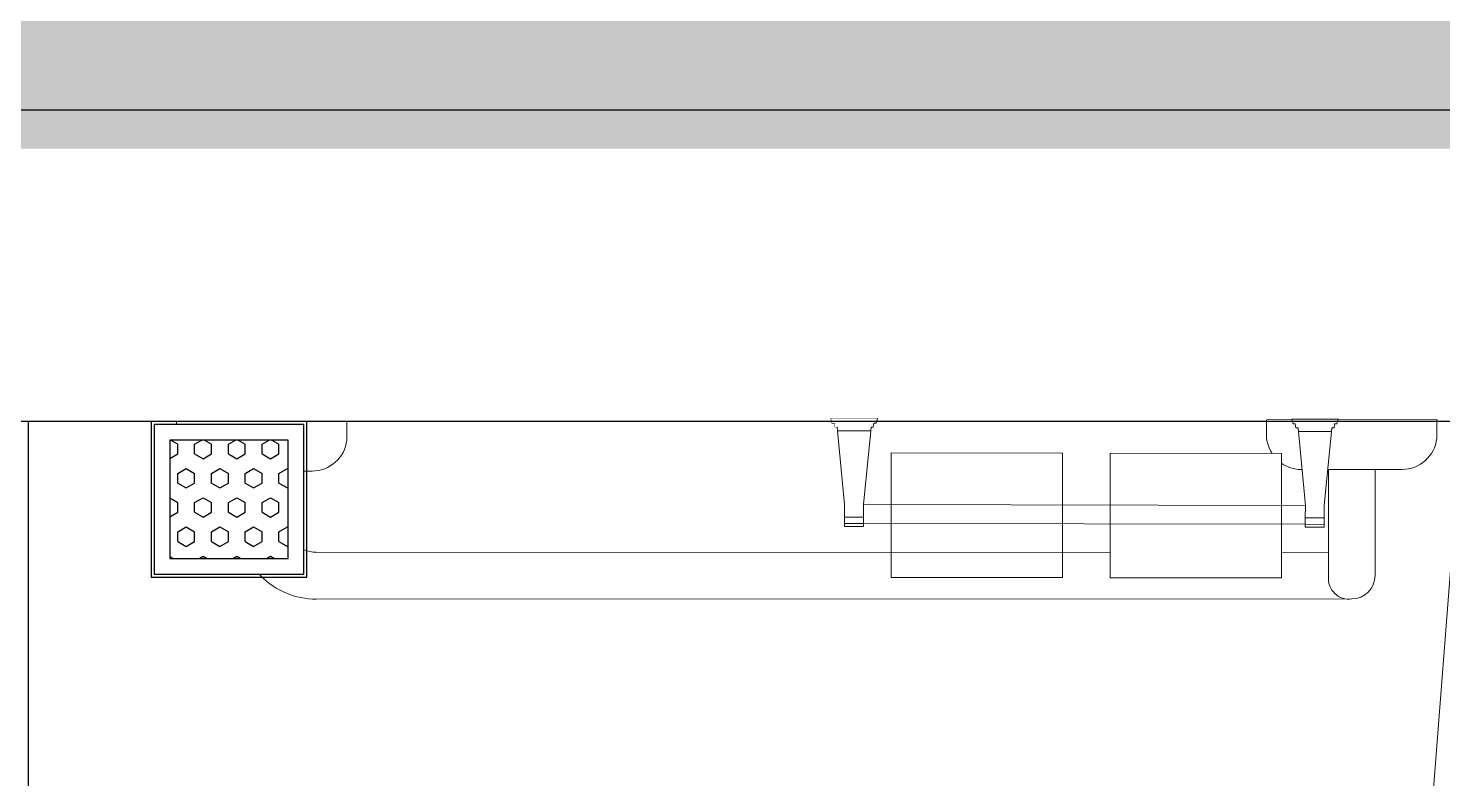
# Model space of a CAD drawing. Header units: millimetres. Extents: x -100356 to 314685, y 446 to 1273965.
# Drawn here: x 46566 to 47474, y 531994 to 532476 of the extents above; entities that cross this region are included whole.
import ezdxf

# ---------------------------------------------------------------- set-up
doc = ezdxf.new("R2010")
doc.units = ezdxf.units.MM
doc.set_wipeout_variables(frame=1)
for name, pattern in [('CENTER', [2, 1.25, -0.25, 0.25, -0.25]), ('Dash', [6, 3, -3]), ('DASHED2', [0.375, 0.25, -0.125]), ('gf$0$CENTER2', [28.574999999999996, 19.05, -3.174999999999999, 3.174999999999999, -3.174999999999999]), ('gf$0$Kume - Grid Line', [10.5, 5.999999999999999, -1.25, 2, -1.25])]:
    doc.linetypes.add(name, pattern=pattern)
for name, color, linetype, lineweight in [('20180221 BF$0$TUONG 2', 2, 'Continuous', 25), ('20180330-Ascent Plaza-TP-Ban ve so bo$0$@ color hatch', 7, 'Continuous', 13), ('20180330-Ascent Plaza-TP-Ban ve so bo$0$KÍNH', 150, 'Continuous', 9), ('2nd LEVEL$0$2nd LEVEL$0$17 vatdung', 6, 'Continuous', 9), ('2nd LEVEL$0$2nd LEVEL$0$A-HAT WALL', 8, 'Continuous', 9), ('2nd LEVEL$0$2nd LEVEL$0$A-PHEU THU', 251, 'Continuous', 5), ('2nd LEVEL$0$2nd LEVEL$0$SAN2', 6, 'Continuous', 9), ('2nd LEVEL$0$2nd LEVEL$0$Thiet bi', 54, 'Continuous', 9), ('@ color hatch', 7, 'Continuous', 13), ('A.Concrete', 7, 'Continuous', 25), ('gf$0$A.Axis', 251, 'gf$0$CENTER2', 13), ('GJ', 1, 'Continuous', 13), ('LGI', 250, 'CENTER', 9), ('luoicot', 30, 'Continuous', 13)]:
    doc.layers.add(name, color=color, linetype=linetype, lineweight=lineweight)
doc.layers.add('2nd LEVEL$0$2nd LEVEL$0$vat dung', color=253, linetype='Continuous')

# ---------------------------------------------------------------- blocks, each defined once
blk = doc.blocks.new('gf$0$grid tower-gf')
at = {"layer": 'gf$0$A.Axis', "linetype": 'gf$0$Kume - Grid Line', "lineweight": 9, "ltscale": 100}
blk.add_line((48341.18399926653, -11100.06496995769), (-14918.79991812457, -11100.0649699575), dxfattribs=at)
blk = doc.blocks.new('SITE')
at = {"layer": 'GJ', "color": 2, "linetype": 'DASHED2', "ltscale": 200, "const_width": 50, "elevation": -1.948401880183878e-06}
blk.add_lwpolyline([(-52588.71098366374, 42418.67188243719), (-48449.4251354055, 42705.30138665717), (-47305.72664544731, 42675.08318179497), (-44663.63229239447, 42637.51076691056), (-38719.1918957046, 42656.10663358861), (-35209.13193755236, 42660.46846675558), (-34095.90027281136, 42670.90452164086), (-29878.63724851527, 42740.08829556103), (-25969.8822123002, 42803.69467001787), (-21953.70208691485, 42762.33819735248), (-17824.85726146697, 42747.82105758612)], dxfattribs=at)
blk = doc.blocks.new('2nd LEVEL$0$2nd LEVEL$0$kt02')
at = {"layer": '2nd LEVEL$0$2nd LEVEL$0$17 vatdung', "extrusion": (1.269343829521545e-08, 8.121615782534032e-09, 1)}
for p, q in [((425.1964250664605, 234.3349860484886, 0.0001980910785426896), (402.4213398470165, 211.5598840023013, 0.0001985651433098179)), ((423.6345615665778, 162.0624171546369, 0.000196279977436311), (883.3600112029817, -297.5082640434557, 0.0001966717752026404)), ((402.4213659675152, 140.8492058837946, 0.00019913942793766), (872.7420183778013, -329.3131111719122, 0.0001969879194518769)), ((893.9534399028198, -329.3113217259306, 0.0001967186590484027), (942.1637407278613, -281.1009852837306, 0.0001957151587403559))]:
    blk.add_line(p, q, dxfattribs=at)
at = {"layer": '2nd LEVEL$0$2nd LEVEL$0$17 vatdung', "extrusion": (8.121608294443203e-09, 1.269344308630165e-08, 1)}
blk.add_line((423.7094247013738, 190.4215578168223, 0.00019630068314647), (446.4320918490703, 213.1442349860154, 0.0001958277095350759), dxfattribs=at)
at = {"layer": '2nd LEVEL$0$2nd LEVEL$0$17 vatdung', "extrusion": (1.473059737507375e-08, -1.495394941071518e-08, 0.9999999999999998)}
blk.add_line((870.7130860919569, -310.1819954600651, 0.0002007764183794583), (920.9032430815714, -259.8854558775129, 0.0001923855525154571), dxfattribs=at)
at = {"layer": '2nd LEVEL$0$2nd LEVEL$0$17 vatdung', "extrusion": (2.490921887173139e-08, -4.753753401986646e-09, 0.9999999999999998)}
for points, elevation in [([(412.89226335809, 246.490785463394), (412.89226335809, 246.490785463394, -0.3804241548702655), (411.1152020516551, 276.3615351657656), (419.6595034754959, 284.9239470119512)], 0.0002065426571411702), ([(412.89226335809, 246.490785463394), (458.6137864112629, 200.8659683509478, 0.3804241548702655), (488.4882318069381, 199.1521576934912), (497.0135312978186, 207.695527330384)], 0.0002065426571411706), ([(908.694654660207, -247.702689934259), (908.694654660207, -247.702689934259, -0.3804241548702655), (906.9175933537866, -217.8319402318947), (915.4618947776129, -209.2695283857164)], 0.0002216963026542875), ([(908.694654660207, -247.702689934259), (954.4161777133799, -293.3275070467125, 0.3804241548702655), (984.290623109055, -295.0413177041691), (992.8159225999356, -286.4979480672764)], 0.0002216963026542875)]:
    blk.add_lwpolyline(points, format="xyb", dxfattribs=dict(at, elevation=elevation))
at = {"layer": '2nd LEVEL$0$2nd LEVEL$0$17 vatdung'}
for points, elevation in [([(497.0135312978528, 207.6955273303829), (419.6595034755155, 284.9239470119501)], 0.0001951497716274857), ([(992.8159225999552, -286.4979480672919), (915.4618947776326, -209.269528385732)], 0.0001956040929436189)]:
    blk.add_lwpolyline(points, dxfattribs=dict(at, elevation=elevation))
at = {"layer": '2nd LEVEL$0$2nd LEVEL$0$17 vatdung', "extrusion": (8.122719349977272e-09, 1.47776375376491e-08, 1), "elevation": 0.0001982814837516334}
blk.add_lwpolyline([(1149.58542133594, -829.9053760093988), (1327.760115994706, -622.6758994356672), (1004.012795483823, -298.2423670959136), (796.4065262322385, -475.977886185104)], dxfattribs=at)
at = {"layer": '2nd LEVEL$0$2nd LEVEL$0$17 vatdung', "extrusion": (1.269343829521545e-08, 8.121615782534032e-09, 1)}
blk.add_arc((437.7766919664984, 176.2045580032993, 0.0002053914618487076), 49.99999999990639, 135.0000211646037, 225.0000211648985, dxfattribs=at)
at = {"layer": '2nd LEVEL$0$2nd LEVEL$0$17 vatdung', "extrusion": (8.121608294443203e-09, 1.269344308630165e-08, 1)}
blk.add_arc((437.8515634429625, 176.2794253121367, 0.0002021589903311109), 19.99999999916994, 135.0000126336749, 225.0000126336749, dxfattribs=at)
at = {"layer": '2nd LEVEL$0$2nd LEVEL$0$17 vatdung'}
blk.add_arc((880.6512524900463, -318.8011587705987, 0.0002074216535339766), 13.15511792154305, 131.0557284548186, 233.0420542427717, dxfattribs=at)
at = {"layer": '2nd LEVEL$0$2nd LEVEL$0$17 vatdung', "extrusion": (1.269343829521517e-08, 8.121615782533626e-09, 0.9999999999999999)}
blk.add_arc((883.3468342669778, -318.7047239261391, 0.0002053914618487087), 15, 225.0096460516321, 315.0000211646037, dxfattribs=at)
blk = doc.blocks.new('2nd LEVEL$0$2nd LEVEL$0$A$C5C873720')
at = {"layer": '2nd LEVEL$0$2nd LEVEL$0$A-HAT WALL'}
blk.add_blockref('2nd LEVEL$0$2nd LEVEL$0$kt02', (0, 0), dxfattribs=at)
blk = doc.blocks.new('2nd LEVEL$0$2nd LEVEL$0$THOAT SAN')
at = {"color": 8}
blk.add_wipeout([(-98, -2.0000000000145235), (-2.0000000000005915, -1.9999999999999716), (-1.9999999999999791, -97.99999999999999), (-98, -98.00000000001455)], dxfattribs=at).dxf.layer = '2nd LEVEL$0$2nd LEVEL$0$vat dung'
at = {"layer": '2nd LEVEL$0$2nd LEVEL$0$vat dung'}
h = blk.add_hatch(dxfattribs=at)
h.set_pattern_fill('HEX', color=8, scale=50)
h.set_pattern_definition([(0, (0, 0), (0, 10.82531754730548), [6.25, -12.5]), (120, (0, 0), (-9.375, -5.412658773652739), [6.249999999999999, -12.5]), (59.99999999999999, (6.25, 0), (-9.374999999999998, 5.412658773652742), [6.25, -12.5])])
h.paths.add_polyline_path([(-88, -12.00000000001455), (-88, -88.00000000001455), (-12, -88), (-12, -12)])
at = {"layer": '2nd LEVEL$0$2nd LEVEL$0$vat dung', "color": 8, "ltscale": 0.3}
for points in [[(-100, -100), (-100, 0), (0, 0), (0, -100)], [(-98, -98.00000000001455), (-98, -2.000000000014552), (-2, -2), (-2, -98)], [(-98, -98), (-98, -2), (-2, -2), (-2, -98)], [(-88, -88.00000000001455), (-88, -12.00000000001455), (-12, -12), (-12, -88)]]:
    blk.add_lwpolyline(points, close=True, dxfattribs=at)
blk = doc.blocks.new('2nd LEVEL$0$2nd LEVEL$0$logiau')
blk.add_wipeout([(-91.37065187317775, -102.03248175459476), (-90.51262084645812, -98.98503541405972), (-89.05045632524131, -98.96351217683156), (-88.69703952474198, -96.50310992654147), (-87.30349634093893, -96.49174034055073), (-82.51423395376423, -46.64765332779848), (-82.51423395376422, -32.69585345453561), (-70.34023246097114, -32.69585345453561), (-70.34023246097114, -34.47365332779924), (-54.99999999997967, -34.47365332779924), (-54.99999999997966, -9.038103598868474e-12), (55.00000000002115, -9.094947017729282e-12), (55.00000000002114, -34.4736533277993), (213.4047924033278, -34.4736533277993), (213.4047924033278, -32.69585345453572), (225.57879240332701, -32.69585345453572), (225.57879240332701, -46.64765332779842), (230.1167949619618, -94.04702007206845), (230.36805238154847, -96.49172841938912), (231.7615970554673, -96.50310992630841), (232.11501385596665, -98.96351217659856), (233.5771783771847, -98.98503541382723), (234.4327909209007, -102.03192203704606), (204.54837250813966, -102.03248346998606), (205.40640401784137, -98.98503541405978), (206.8685685390581, -98.96351217683161), (207.22198533955742, -96.50310992654153), (208.6155285233605, -96.49174034055073), (213.40479091053393, -46.64765332779842), (55.00000000002114, -46.64765332779854), (55.000000000021124, -80.00000000000915), (-54.999999999979686, -80.0000000000091), (-54.99999999997967, -46.64765332779848), (-70.34023246097115, -46.64765332779848), (-65.55097248275099, -96.491728419389), (-64.15742780883083, -96.50310992630841), (-63.80401100833281, -98.9635121765985), (-62.34184648711475, -98.98503541382718), (-61.48623425118023, -102.03192094101325)])
at = {"ltscale": 4}
for p, q in [((-70.34023246099241, -34.47365332779009), (213.4047909104847, -34.47365332779009)), ((-82.51423395378515, -46.64765332778916), (-82.51423395378515, -38.57035639398964)), ((-70.34023246099241, -46.64765332778916), (-70.34023246099241, -38.57035639398964)), ((213.4047909104847, -46.64765332778916), (213.4047909104847, -38.57035639398964)), ((225.5787924032775, -46.64765332778916), (225.5787924032775, -38.57035639398964)), ((-82.51423395378515, -46.64765332778916), (-87.0522374312277, -94.04702901176643)), ((-70.34023246099241, -46.64765332778916), (-65.80222898354987, -94.04702901176643)), ((-70.34023246099241, -46.64765332778916), (213.4047909104847, -46.64765332778916)), ((213.4047909104847, -46.64765332778916), (208.8667874331004, -94.04702901176643)), ((225.5787924032775, -46.64765332778916), (230.1167958807782, -94.04702901176643)), ((-91.3706390951993, -102.0324363711989), (-90.51262084650807, -98.9850354140508)), ((-90.51262084650807, -98.9850354140508), (-89.05045632529072, -98.9635121768224)), ((-89.05045632529072, -98.9635121768224), (-88.69703952479176, -96.50310992653249)), ((-88.69703952479176, -96.50310992653249), (-87.3034963409882, -96.49174034054158)), ((-87.3034963409882, -96.49174034054158), (-87.0522374312859, -94.04702901298879)), ((-65.80222898354987, -94.04702901176643), (-87.0522374312859, -94.04702901298879)), ((-65.8022299023578, -94.04702007205924), (-65.55097248277161, -96.4917284193798)), ((-65.55097248277161, -96.4917284193798), (-64.15742780885193, -96.50310992629966)), ((-64.15742780885193, -96.50310992629966), (-63.80401100835297, -98.96351217658957)), ((-63.80401100835297, -98.96351217658957), (-62.34184648713563, -98.98503541381797)), ((-62.34184648713563, -98.98503541381797), (-61.4860996218631, -102.032400363998)), ((204.5483857691288, -102.0324363711989), (205.40640401782, -98.9850354140508)), ((205.40640401782, -98.9850354140508), (206.8685685390374, -98.9635121768224)), ((206.8685685390374, -98.9635121768224), (207.2219853395363, -96.50310992653249)), ((207.2219853395363, -96.50310992653249), (208.6155285233399, -96.49174034054158)), ((208.6155285233399, -96.49174034054158), (208.8667874330422, -94.04702901298879)), ((230.1167958807782, -94.04702901176643), (208.8667874330422, -94.04702901298879)), ((230.1167949619703, -94.04702007205924), (230.3680523815565, -96.4917284193798)), ((230.3680523815565, -96.4917284193798), (231.7615970554762, -96.50310992629966)), ((231.7615970554762, -96.50310992629966), (232.1150138559751, -98.96351217658957)), ((232.1150138559751, -98.96351217658957), (233.5771783771925, -98.98503541381797)), ((233.5771783771925, -98.98503541381797), (234.432925242465, -102.032400363998)), ((-61.4860996218631, -102.032400363998), (-91.3706390951993, -102.0324363711989)), ((234.432925242465, -102.032400363998), (204.5483857691288, -102.0324363711989))]:
    blk.add_line(p, q, dxfattribs=at)
blk.add_lwpolyline([(-55, -80), (55, -80), (55, 0), (-55, 0)], close=True)
for points in [[(-82.51423246099148, -34.47365332779009), (-82.51423246099148, -32.69585345452651), (-70.34023246099241, -32.69585345452651), (-70.34023246099241, -34.47365332779009)], [(-82.51423246099148, -38.57035639398964), (-82.51423246099148, -34.47365332779009), (-70.34023246099241, -34.47365332779009), (-70.34023246099241, -38.57035639398964)], [(213.4047924032784, -34.47365332779009), (213.4047924032784, -32.69585345452651), (225.5787924032775, -32.69585345452651), (225.5787924032775, -34.47365332779009)], [(213.4047924032784, -38.57035639398964), (213.4047924032784, -34.47365332779009), (225.5787924032775, -34.47365332779009), (225.5787924032775, -38.57035639398964)]]:
    blk.add_lwpolyline(points, close=True, dxfattribs=at)
blk.add_wipeout([(-91.37065187317786, -102.03248175459487), (-90.51262084645823, -98.98503541405978), (-89.05045632524148, -98.96351217683161), (-88.6970395247421, -96.50310992654153), (-87.30349634093908, -96.49174034055073), (-82.51423395376433, -46.64765332779848), (-82.51423395376435, -32.69585345453572), (-70.34023246097132, -32.69585345453572), (-70.34023246097132, -34.4736533277993), (-54.999999999979856, -34.4736533277993), (-54.99999999997986, -9.094947017729282e-12), (55.000000000020975, -9.094947017729282e-12), (55.00000000002098, -34.4736533277993), (213.40479240338587, -34.4736533277993), (213.40479240338587, -32.69585345453572), (225.57879240338505, -32.69585345453572), (225.57879240338505, -46.64765332779848), (230.1167949620199, -94.04702007206845), (230.36805238160647, -96.49172841938912), (231.76159705552536, -96.50310992630847), (232.11501385602472, -98.96351217659856), (233.57717837724275, -98.98503541382735), (234.43279092095872, -102.03192203704612), (204.5483725081977, -102.03248346998612), (205.4064040178994, -98.98503541405978), (206.8685685391161, -98.96351217683161), (207.22198533961546, -96.50310992654153), (208.6155285234185, -96.49174034055073), (213.40479091059197, -46.64765332779848), (55.00000000002098, -46.64765332779848), (55.00000000002099, -80.00000000000921), (-54.99999999997985, -80.00000000000921), (-54.999999999979856, -46.64765332779848), (-70.34023246097131, -46.64765332779848), (-65.55097248275113, -96.49172841938906), (-64.15742780883097, -96.50310992630847), (-63.80401100833292, -98.96351217659856), (-62.341846487114864, -98.98503541382723), (-61.48623425118036, -102.03192094101331)])
for p, q in [((-70.34023246099241, -34.47365332779009), (213.4047909105429, -34.47365332779009)), ((-82.51423395378515, -46.64765332778916), (-82.51423395378515, -38.57035639398964)), ((-70.34023246099241, -46.64765332778916), (-70.34023246099241, -38.57035639398964)), ((213.4047909105429, -46.64765332778916), (213.4047909105429, -38.57035639398964)), ((225.5787924033357, -46.64765332778916), (225.5787924033357, -38.57035639398964)), ((-82.51423395378515, -46.64765332778916), (-87.0522374312277, -94.04702901176643)), ((-70.34023246099241, -46.64765332778916), (-65.80222898354987, -94.04702901176643)), ((-70.34023246099241, -46.64765332778916), (213.4047909105429, -46.64765332778916)), ((213.4047909105429, -46.64765332778916), (208.8667874331004, -94.04702901176643)), ((225.5787924033357, -46.64765332778916), (230.1167958807782, -94.04702901176643)), ((-91.37063909514109, -102.0324363711989), (-90.51262084644986, -98.9850354140508)), ((-90.51262084644986, -98.9850354140508), (-89.05045632523252, -98.9635121768224)), ((-89.05045632523252, -98.9635121768224), (-88.69703952473355, -96.50310992653249)), ((-88.69703952473355, -96.50310992653249), (-87.30349634093, -96.49174034054158)), ((-87.30349634093, -96.49174034054158), (-87.0522374312277, -94.04702901298879)), ((-65.80222898354987, -94.04702901176643), (-87.0522374312277, -94.04702901298879)), ((-65.8022299023578, -94.04702007205924), (-65.55097248277161, -96.4917284193798)), ((-65.55097248277161, -96.4917284193798), (-64.15742780885193, -96.50310992629966)), ((-64.15742780885193, -96.50310992629966), (-63.80401100835297, -98.96351217658957)), ((-63.80401100835297, -98.96351217658957), (-62.34184648713563, -98.98503541381797)), ((-62.34184648713563, -98.98503541381797), (-61.4860996218631, -102.032400363998)), ((204.548385769187, -102.0324363711989), (205.4064040178782, -98.9850354140508)), ((205.4064040178782, -98.9850354140508), (206.8685685390956, -98.9635121768224)), ((206.8685685390956, -98.9635121768224), (207.2219853395945, -96.50310992653249)), ((207.2219853395945, -96.50310992653249), (208.6155285233981, -96.49174034054158)), ((208.6155285233981, -96.49174034054158), (208.8667874331004, -94.04702901298879)), ((230.1167958807782, -94.04702901176643), (208.8667874331004, -94.04702901298879)), ((230.1167949620285, -94.04702007205924), (230.3680523816147, -96.4917284193798)), ((-61.4860996218631, -102.032400363998), (-91.37063909514109, -102.0324363711989))]:
    blk.add_line(p, q, dxfattribs=at)
blk.add_lwpolyline([(-55, -80), (55, -80), (55, 0), (-55, 0)], close=True)
for points in [[(-82.51423246099148, -34.47365332779009), (-82.51423246099148, -32.69585345452651), (-70.34023246099241, -32.69585345452651), (-70.34023246099241, -34.47365332779009)], [(-82.51423246099148, -38.57035639398964), (-82.51423246099148, -34.47365332779009), (-70.34023246099241, -34.47365332779009), (-70.34023246099241, -38.57035639398964)], [(213.4047924033366, -34.47365332779009), (213.4047924033366, -32.69585345452651), (225.5787924033357, -32.69585345452651), (225.5787924033357, -34.47365332779009)], [(213.4047924033366, -38.57035639398964), (213.4047924033366, -34.47365332779009), (225.5787924033357, -34.47365332779009), (225.5787924033357, -38.57035639398964)]]:
    blk.add_lwpolyline(points, close=True, dxfattribs=at)
blk.add_wipeout([(-91.37065187317786, -102.03248175459487), (-90.51262084645823, -98.98503541405978), (-89.05045632524148, -98.96351217683161), (-88.6970395247421, -96.50310992654153), (-87.30349634093908, -96.49174034055073), (-82.51423395376433, -46.64765332779848), (-82.51423395376435, -32.69585345453572), (-70.34023246097132, -32.69585345453572), (-70.34023246097132, -34.4736533277993), (-54.999999999979856, -34.4736533277993), (-54.99999999997986, -9.094947017729282e-12), (55.000000000020975, -9.094947017729282e-12), (55.00000000002098, -34.4736533277993), (213.40479240338587, -34.4736533277993), (213.40479240338587, -32.69585345453572), (225.57879240338505, -32.69585345453572), (225.57879240338505, -46.64765332779848), (230.1167949620199, -94.04702007206845), (230.36805238160647, -96.49172841938912), (231.76159705552536, -96.50310992630847), (232.11501385602472, -98.96351217659856), (233.57717837724275, -98.98503541382735), (234.43279092095872, -102.03192203704612), (204.5483725081977, -102.03248346998612), (205.4064040178994, -98.98503541405978), (206.8685685391161, -98.96351217683161), (207.22198533961546, -96.50310992654153), (208.6155285234185, -96.49174034055073), (213.40479091059197, -46.64765332779848), (55.00000000002098, -46.64765332779848), (55.00000000002099, -80.00000000000921), (-54.99999999997985, -80.00000000000921), (-54.999999999979856, -46.64765332779848), (-70.34023246097131, -46.64765332779848), (-65.55097248275113, -96.49172841938906), (-64.15742780883097, -96.50310992630847), (-63.80401100833292, -98.96351217659856), (-62.341846487114864, -98.98503541382723), (-61.48623425118036, -102.03192094101331)])
for p, q in [((-70.34023246099241, -34.47365332779009), (213.4047909105429, -34.47365332779009)), ((-82.51423395378515, -46.64765332778916), (-82.51423395378515, -38.57035639398964)), ((-70.34023246099241, -46.64765332778916), (-70.34023246099241, -38.57035639398964)), ((213.4047909105429, -46.64765332778916), (213.4047909105429, -38.57035639398964)), ((225.5787924033357, -46.64765332778916), (225.5787924033357, -38.57035639398964)), ((-82.51423395378515, -46.64765332778916), (-87.0522374312277, -94.04702901176643)), ((-70.34023246099241, -46.64765332778916), (-65.80222898354987, -94.04702901176643)), ((-70.34023246099241, -46.64765332778916), (213.4047909105429, -46.64765332778916)), ((213.4047909105429, -46.64765332778916), (208.8667874331004, -94.04702901176643)), ((225.5787924033357, -46.64765332778916), (230.1167958807782, -94.04702901176643)), ((-91.37063909514109, -102.0324363711989), (-90.51262084644986, -98.9850354140508)), ((-90.51262084644986, -98.9850354140508), (-89.05045632523252, -98.9635121768224)), ((-89.05045632523252, -98.9635121768224), (-88.69703952473355, -96.50310992653249)), ((-88.69703952473355, -96.50310992653249), (-87.30349634093, -96.49174034054158)), ((-87.30349634093, -96.49174034054158), (-87.0522374312277, -94.04702901298879)), ((-65.80222898354987, -94.04702901176643), (-87.0522374312277, -94.04702901298879)), ((-65.8022299023578, -94.04702007205924), (-65.55097248277161, -96.4917284193798)), ((-65.55097248277161, -96.4917284193798), (-64.15742780885193, -96.50310992629966)), ((-64.15742780885193, -96.50310992629966), (-63.80401100835297, -98.96351217658957)), ((-63.80401100835297, -98.96351217658957), (-62.34184648713563, -98.98503541381797)), ((-62.34184648713563, -98.98503541381797), (-61.4860996218631, -102.032400363998)), ((204.548385769187, -102.0324363711989), (205.4064040178782, -98.9850354140508)), ((205.4064040178782, -98.9850354140508), (206.8685685390956, -98.9635121768224)), ((206.8685685390956, -98.9635121768224), (207.2219853395945, -96.50310992653249)), ((207.2219853395945, -96.50310992653249), (208.6155285233981, -96.49174034054158)), ((208.6155285233981, -96.49174034054158), (208.8667874331004, -94.04702901298879)), ((230.1167958807782, -94.04702901176643), (208.8667874331004, -94.04702901298879)), ((230.1167949620285, -94.04702007205924), (230.3680523816147, -96.4917284193798)), ((-61.4860996218631, -102.032400363998), (-91.37063909514109, -102.0324363711989))]:
    blk.add_line(p, q, dxfattribs=at)
for points in [[(-55, -80), (55, -80), (55, 0), (-55, 0)], [(85.64348661759868, -80), (195.6434866175987, -80), (195.6434866175987, 0), (85.64348661759868, 0)], [(85.64348661759868, -80), (195.6434866175987, -80), (195.6434866175987, 0), (85.64348661759868, 0)], [(85.64348661759868, -80), (195.6434866175987, -80), (195.6434866175987, 0), (85.64348661759868, 0)], [(85.64348661759868, -80), (195.6434866175987, -80), (195.6434866175987, 0), (85.64348661759868, 0)]]:
    blk.add_lwpolyline(points, close=True)
for points in [[(-82.51423246099148, -34.47365332779009), (-82.51423246099148, -32.69585345452651), (-70.34023246099241, -32.69585345452651), (-70.34023246099241, -34.47365332779009)], [(-82.51423246099148, -38.57035639398964), (-82.51423246099148, -34.47365332779009), (-70.34023246099241, -34.47365332779009), (-70.34023246099241, -38.57035639398964)], [(213.4047924033366, -34.47365332779009), (213.4047924033366, -32.69585345452651), (225.5787924033357, -32.69585345452651), (225.5787924033357, -34.47365332779009)], [(213.4047924033366, -38.57035639398964), (213.4047924033366, -34.47365332779009), (225.5787924033357, -34.47365332779009), (225.5787924033357, -38.57035639398964)]]:
    blk.add_lwpolyline(points, close=True, dxfattribs=at)
blk = doc.blocks.new('X-GRID')
at = {"layer": 'LGI', "ltscale": 1500}
blk.add_line((5008.778208642092, -1.2732925824821e-11), (-57318.59826279094, 1.482476363889873e-10), dxfattribs=at)
blk = doc.blocks.new('A$C60262ED2')
at = {"rotation": 180}
blk.add_blockref('X-GRID', (7408.778555928438, 51484.01189456624, 6.706806565628017e-05), dxfattribs=at)
blk = doc.blocks.new('column')
at = {"layer": 'luoicot', "ltscale": 0.5}
blk.add_blockref('A$C60262ED2', (-47108.64113252342, -40383.94843114301, -6.68157683473537e-05), dxfattribs=at)

msp = doc.modelspace()

# ---------------------------------------------------------------- hatches: boundary and pattern name
at = {"layer": '@ color hatch', "ltscale": 0.5}
h = msp.add_hatch(dxfattribs=at)
h.set_pattern_fill('CROSS', color=139, scale=300)
h.set_pattern_definition([(0, (403133.1360193419, 611737.2349719522), (75, 75), [37.5, -112.5]), (90, (403151.8860193419, 611718.4849719522), (-74.99999999999999, 75), [37.5, -112.5])])
edge = h.paths.add_edge_path()
edge.add_line((89436.41709658997, 521620.8453593897), (87938.48235613159, 521231.1742295966))
edge.add_arc((86679.68343367339, 526070.1230072558), 4999.999999999264, 219.0014867065798, 284.5816716310036, ccw=False)
edge.add_line((82794.0352754882, 522923.4202264415), (81729.2710505087, 522923.4202264415))
edge.add_line((81729.2710505087, 522923.4202264415), (79041.02479783299, 532423.4178103965))
edge.add_line((79041.02479783299, 532423.4178103965), (42090.75543612409, 532423.4178103965))
edge.add_line((42090.7554361241, 532423.4178103965), (42090.80499125597, 532512.6047125595))
edge.add_arc((42490.80492951057, 532512.3824596365), 400.0000000000508, 90.39875409708452, 179.968164612199, ccw=False)
edge.add_line((42488.02112322329, 532912.3727725475), (76917.82862226438, 533151.9933620731))
edge.add_arc((76941.99378300538, 529679.8299968787), 3472.247455120651, 7.678331574966876, 90.39875409707878, ccw=False)
edge.add_line((80383.10837459184, 530143.761842264), (80769.82105241953, 527418.7648844988))
edge.add_arc((87700.50644836888, 528402.3197105001), 7000.127152657728, 188.0770856720448, 284.3581726426067)
edge = h.paths.add_edge_path()
edge.add_arc((87695.42396088385, 528401.5176587474), 3494.982392217105, 188.0757745180814, 235.93068043314912, ccw=False)
edge.add_line((84235.10080474713, 527910.5333646896), (83848.38812691938, 530635.5303224549))
edge.add_arc((76917.82862226466, 529651.9933620733), 6999.999999999753, 8.077085672045449, 90.0000000000019)
edge.add_line((76917.82862226442, 536651.9933620731), (76917.56209183733, 536667.4240833559))
edge.add_line((76917.56209183733, 536667.4240833559), (84112.83309945445, 536955.0934179454))
edge.add_line((84112.83309945445, 536955.0934179454), (85737.55052089637, 525506.4125630904))
edge = h.paths.add_edge_path()
edge.add_line((85737.68835644277, 525506.3918420575), (102351.4454624854, 529522.8423933522))
edge.add_line((102351.4454624854, 529522.8423933522), (109839.3445053273, 531263.3503485854))
edge.add_line((109839.3445053273, 531263.3503485854), (116045.9014923957, 533026.5895109922))
edge.add_line((116045.9014923957, 533026.5895109922), (118019.9537081746, 526826.3637333594))
edge.add_arc((119619.6628507639, 529939.389698415), 3499.999999999136, 216.3524948346986, 242.80245899708592, ccw=False)
edge.add_arc((111163.1147119991, 523715.5007552655), 6999.999999996357, 36.35249483465252, 102.7523131960873)
edge.add_line((109617.9570264048, 530542.8346219076), (88525.6975026797, 525000.3528360141))
edge.add_arc((87703.24956619726, 528402.349219283), 3499.999999999753, 235.8342466810172, 283.59074592841307, ccw=False)
edge = h.paths.add_edge_path()
edge.add_line((118016.9483804641, 526825.3409075359), (137345.3674876983, 533030.2980131368))
edge.add_line((137345.3674876983, 533030.2980131368), (137832.9650822176, 532765.5220722668))
edge.add_line((137832.9650822176, 532765.5220722667), (120689.4852287148, 526606.9011268471))
edge.add_arc((119617.6968903851, 529951.9454292522), 3512.556281005599, 242.88861355448068, 287.76602013383024, ccw=False)
edge = h.paths.add_edge_path()
edge.add_line((97071.04676677175, 507765.1966983163), (96437.5950026257, 506959.2908646603))
edge.add_line((96437.5950026257, 506959.2908646603), (94736.3795191504, 508296.4668772862))
edge.add_arc((90719.59838850446, 503186.1372059011), 6500.000000134758, 51.83222342958886, 89.94552565730741)
edge.add_line((90725.77830571953, 509686.134268237), (89937.7828422947, 509686.134268237))
edge.add_line((89937.7828422947, 509686.134268237), (89937.78284235676, 510323.3297056261))
edge.add_line((89937.78284235676, 510323.3297056261), (93816.47426606352, 510323.3297056261))
edge.add_line((93816.47426606352, 510323.3297056261), (97071.04676677175, 507765.1966983163))
edge = h.paths.add_edge_path()
edge.add_line((79665.12967866861, 509835.3456129305), (80607.32094722106, 510323.3297052232))
edge.add_line((80607.32094722106, 510323.3297052232), (84937.78284229756, 510323.3297054101))
edge.add_line((84937.78284229756, 510323.3297054101), (84937.78284232352, 509723.3297054093))
edge.add_line((84937.78284232352, 509723.3297054093), (84791.23631615126, 509725.417757705))
edge.add_arc((84720.99482065636, 504795.6335855759), 4930.284560901516, 89.1836825342534, 127.1872254183928)
edge.add_line((81741.0247978324, 508723.4172500022), (80241.0247978324, 508723.4172500022))
edge.add_line((80241.0247978324, 508723.4172500022), (79665.12967866861, 509835.3456129305))
edge = h.paths.add_edge_path()
edge.add_line((91554.12393892846, 502708.4596272468), (85096.37468669545, 502708.4596272468))
edge.add_arc((85096.37468669539, 497708.4596272466), 5000.000000000175, 89.99999999999933, 96.86689803700875)
edge.add_line((84498.55836202383, 502672.5925466957), (82274.94700932717, 502404.8093934366))
edge.add_arc((82696.5315840002, 498932.5763338683), 3497.732976309268, 96.92273787894665, 140.0103766651834)
edge.add_line((80016.70553522701, 501180.3904547151), (79997.84024625899, 501152.1648820118))
edge.add_arc((80247.25841450835, 500985.4598210595), 299.9999999999886, 146.2421920089721, 281.3066389682706)
edge.add_line((80306.07634507834, 500691.2822368633), (81150.45971891475, 500860.108433436))
edge.add_line((81150.45971891475, 500860.108433436), (91589.80447458742, 502110.5890188023))
edge.add_arc((91554.12393892846, 502408.4596272468), 300.0000000000119, 276.8306492592316, 450)
h.paths.add_polyline_path([(73941.79359526366, 501126.3996667875), (75241.79359526355, 501126.3996667875), (75241.79359526355, 507544.3907764651), (73941.79359526355, 507544.3907764651)])
edge = h.paths.add_edge_path(flags=17)
edge.add_line((40779.51301659742, 501121.8494100659), (42692.5518764081, 501123.4329474772))
edge.add_arc((53136.53107315161, 502117.5537154353), 10491.18570816936, 185.4373749015582, 270.0199407326778)
edge.add_line((53140.18233555234, 491626.368642643), (67813.77533949964, 491626.368642643))
edge.add_arc((67287.2916141331, 491027.5145004929), 797.3778255295434, -40.56889931432357, 48.67962134484401, ccw=False)
edge.add_arc((65268.98842760285, 492825.0837575894), 3500.000000000181, 269.93668688141946, 318.56590344650164, ccw=False)
edge.add_line((65265.12085006368, 489325.0858944693), (50841.77155236195, 489341.0240247106))
edge.add_arc((50846.7314209481, 492844.4210051248), 3503.400491332957, 234.4519656234852, 269.918884628646, ccw=False)
edge.add_line((48809.90597394166, 489993.9548851544), (42103.13086189661, 494789.4881302398))
edge.add_arc((44138.86401757626, 497636.5551331159), 3499.999999999891, 180, 234.4341633763456, ccw=False)
edge.add_line((40638.86401757638, 497636.5551331159), (40779.51301659742, 501121.8494100659))
edge = h.paths.add_edge_path()
edge.add_line((27372.83717510086, 515162.9153750066), (27196.60972214973, 510021.1920555928))
edge.add_line((27196.60972214973, 510021.1920555927), (29828.17622807883, 508257.7411276089))
edge.add_line((29828.17622807883, 508257.7411276089), (29796.31244695448, 507297.7850457795))
edge.add_line((29796.31244695448, 507297.7850457795), (35957.23296109464, 507270.2374234915))
edge.add_line((35957.23296109464, 507270.2374234915), (35974.31301791942, 504309.1371122743))
edge.add_line((35974.31301791942, 504309.1371122743), (35929.46099784114, 496299.1583750647))
edge.add_line((35929.46099784114, 496299.1583750647), (36078.37729873909, 490697.8795916096))
edge.add_line((36078.37729873909, 490697.8795916096), (36004.42971856257, 487696.4086664193))
edge.add_line((36004.42971856257, 487696.4086664193), (36054.20632055977, 485829.2950132075))
edge.add_line((36054.20632055977, 485829.2950132075), (72941.97586984938, 485774.8382270295))
edge.add_line((72941.97586984937, 485774.8382270295), (72941.97586984937, 491323.3442839534))
edge.add_line((72941.97586984937, 491323.3442839534), (71061.59820766379, 488875.0294890621))
edge.add_arc((64850.80312188458, 493645.1025074827), 7831.192259075477, 273.06104795365746, 322.4746790404605, ccw=False)
edge.add_line((65268.98842760297, 485825.0837575893), (50837.9039748226, 485841.0261615906))
edge.add_arc((50845.63704970269, 492841.0154144287), 6999.993524303777, 234.4341464026013, 269.936703849529, ccw=False)
edge.add_line((46774.17281798203, 487146.8878824784), (40067.39770565705, 491942.4211277639))
edge.add_arc((44138.86401627649, 497636.555132481), 6999.999998727482, 177.6276669867501, 234.4341633763442, ccw=False)
edge.add_line((37144.86347583791, 497926.3074793735), (37422.62485432746, 504627.5239867584))
edge.add_arc((33909.28826873563, 504508.0571201868), 3515.36716373504, 1.947525017635709, 89.89839567274701)
edge.add_arc((34399.46405272418, 515034.5361257405), 7027.799549573174, 178.9532999258249, 266.05142583584296, ccw=False)
edge = h.paths.add_edge_path(flags=17)
edge.add_line((32240.89168058556, 513417.6179930803), (32240.89168058556, 512245.4654582565))
edge.add_arc((34372.76763035257, 515031.3559150803), 3508.002380645896, 232.5753231733549, 269.9784317178729)
edge.add_line((34371.44708660739, 511523.3537829855), (42098.08250748005, 511523.3537829855))
edge.add_line((42098.08250748005, 511523.3537829855), (42098.08250748005, 513423.415117143))
edge.add_line((42098.08250748005, 513423.4151171431), (32240.89168058556, 513417.6179930803))
h.paths.add_polyline_path([(27674.14049410348, 527016.5163353699), (27686.99932180362, 527215.4012408063), (27259.68723729363, 527243.0289406403), (26871.54416097391, 528640.395280446), (26469.22147353185, 532762.1468678636), (26469.22147353185, 559295.0261272818), (25866.13472104159, 559191.9470268354), (26203.51330048817, 551702.1356839973), (26288.13492041901, 538646.21832502), (25993.28912159555, 535582.0883531683), (26674.45693019754, 528603.5992318147), (27105.00670549337, 527052.6121653989)])

# ---------------------------------------------------------------- block references
at = {"layer": '20180330-Ascent Plaza-TP-Ban ve so bo$0$KÍNH', "rotation": 180}
msp.add_blockref('gf$0$grid tower-gf', (74640.6822360503, 521123.2253291234, 6.706806565628018e-05), dxfattribs=at)
at = {"layer": '2nd LEVEL$0$2nd LEVEL$0$SAN2', "extrusion": (1.063071011950038e-08, -4.403385298238082e-09, 1), "rotation": 45.00002783801549}
msp.add_blockref('2nd LEVEL$0$2nd LEVEL$0$A$C5C873720', (46565.6671151776, 531725.0661994012, -0.001778983409829667), dxfattribs=at)
at = {"layer": 'GJ'}
msp.add_blockref('SITE', (82927.04389999055, 489820.4165603623, 6.734584422720054e-05), dxfattribs=at)

# ---------------------------------------------------------------- next in the draw order: block references
at = {"layer": '2nd LEVEL$0$2nd LEVEL$0$A-PHEU THU', "extrusion": (9.597728844543223e-09, -4.403389919648926e-09, 1), "xscale": -1, "rotation": 270.0029997548203}
msp.add_blockref('2nd LEVEL$0$2nd LEVEL$0$THOAT SAN', (46744.59310668573, 532223.3316661689, -0.001841621041835598), dxfattribs=at)
at = {"layer": '2nd LEVEL$0$2nd LEVEL$0$Thiet bi', "extrusion": (1.06307101195205e-08, -4.403385298238082e-09, 1), "rotation": 179.9069005499915}
msp.add_blockref('2nd LEVEL$0$2nd LEVEL$0$logiau', (47315.42577455052, 532122.8841211268, -0.001778679342219475), dxfattribs=at)

# ---------------------------------------------------------------- next in the draw order: linework, layer by layer
at = {"color": 3, "linetype": 'Dash', "ltscale": 30, "const_width": 49.99999999999999, "elevation": 6.81624271377629e-05}
msp.add_lwpolyline([(72607.73853534005, 497623.5381786521), (53140.1823355524, 497626.3686426431, -0.3497317480309245), (48753.37028220866, 501123.4329474772), (41139.81241990084, 501123.4329474772), (41135.43333910172, 511517.2562987213), (42098.08250748005, 511517.2562987213), (42098.08250748005, 513423.4151171431), (35885.58714955701, 513423.4151171431), (35885.58714955701, 514943.3606350856), (32240.89168058556, 514943.3606350856), (32240.89168058556, 521123.4187324342), (34741.02558014762, 521123.4187324342), (34741.0882094734, 522620.265898263), (34741.22604504052, 522923.4202211595), (42040.89168058562, 522923.4202211595), (42041.02558014762, 525123.4187324342), (42090.32536581455, 525123.4157458807), (42090.88621328968, 532417.0920720767), (42090.7554361241, 532423.4178103965), (79041.02479783299, 532423.4178103965)], format="xyb", dxfattribs=at)
at = {"layer": '20180221 BF$0$TUONG 2', "ltscale": 0.5, "elevation": 6.738082075484188e-05}
for points in [[(48841.02556865039, 529523.2726247321), (48841.02556865039, 532423.278025846), (46365.66711517772, 532423.278025846), (46365.66711517772, 529523.2726247321)], [(48641.02556865039, 529723.2726247321), (48641.02556865039, 532223.278025846), (46565.66711517772, 532223.278025846), (46565.66711517772, 529723.2726247321)]]:
    msp.add_lwpolyline(points, close=True, dxfattribs=at)
at = {"layer": '20180330-Ascent Plaza-TP-Ban ve so bo$0$@ color hatch', "color": 139, "ltscale": 0.5, "elevation": 6.678122077146678e-05}
msp.add_lwpolyline([(89436.41709658997, 521620.8453593897), (87938.48235613159, 521231.1742295966, -0.2942220588479108), (82794.0352754882, 522923.4202264415), (81729.2710505087, 522923.4202264415), (79041.02479783299, 532423.4178103965), (42090.7554361241, 532423.4178103965), (42090.80499125597, 532512.6047125595, -0.4120141190880623), (42488.02112322329, 532912.3727725475), (76917.82862226437, 533151.9933620732, -0.3774717635707815), (80383.10837459184, 530143.761842264), (80769.82105241953, 527418.7648844988, 0.4466990843131467)], format="xyb", close=True, dxfattribs=at)

# ---------------------------------------------------------------- next in the draw order: block references
at = {"layer": 'A.Concrete'}
msp.add_blockref('column', (71940.8881567426, 521123.3552690111, 6.979728797869228e-05), dxfattribs=at)

doc.saveas('drawing.dxf')
